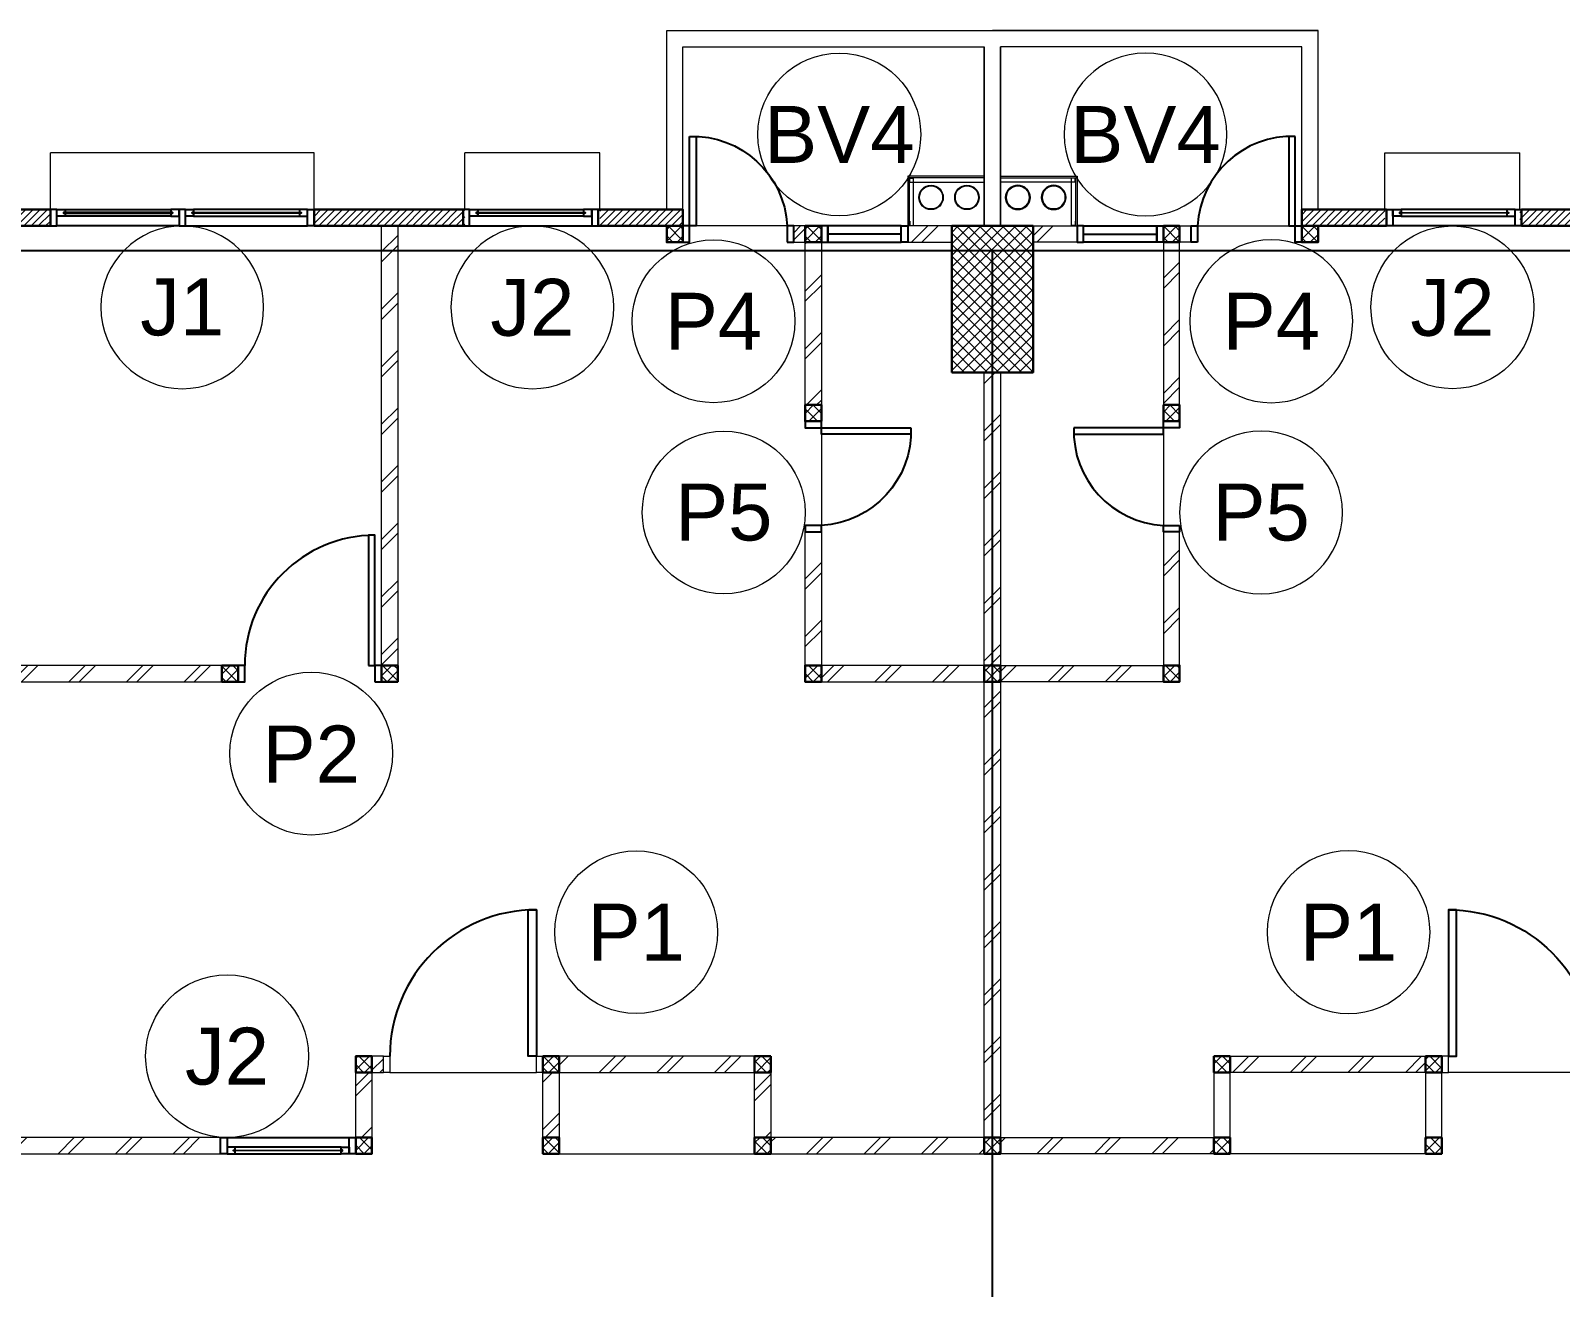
# Model space of a CAD drawing. Header units: millimetres. Extents: x -108 to 351, y -17 to 192.
# Drawn here: x 8.49 to 17.88, y 93.58 to 101.3 of the extents above; entities that cross this region are included whole.
import ezdxf
from ezdxf.enums import TextEntityAlignment as Align

# ---------------------------------------------------------------- set-up
doc = ezdxf.new("R2010")
doc.units = ezdxf.units.MM
for name, color, linetype, lineweight in [('ars', 11, 'Continuous', 0), ('KACA', 151, 'Continuous', 5), ('KOL', 1, 'Continuous', 30), ('KOLOM', 4, 'Continuous', 9), ('lan', 7, 'Continuous', 15), ('NOT', 7, 'Continuous', 20), ('tem', 5, 'Continuous', 20)]:
    doc.layers.add(name, color=color, linetype=linetype, lineweight=lineweight)
doc.layers.add('as', color=1, linetype='Continuous', plot=False)
doc.layers.add('Kusen', color=30, linetype='Continuous')
doc.styles.add('S', font='simplex', dxfattribs={"width": 0.75})
doc.styles.get("Standard").update_dxf_attribs({"font": 'arial.ttf'})
pattern_1 = [(225, (-479.478732, 382.829584), (0.0220970869, -0.0220970869), [])]
pattern_2 = [(45, (6.2, 0.375), (-0.1767767, 0.1767767), []), (45, (6.2625, 0.375), (-0.1767767, 0.1767767), [])]
pattern_3 = [(45, (6.19984, 0.375), (-0.1767767, 0.1767767), []), (45, (6.26234, 0.375), (-0.1767767, 0.1767767), [])]
pattern_4 = [(45, (6.19984, 0.375), (-0.1767767, 0.1767767), []), (45, (6.26234, 0.375), (-0.1767767, 0.1767767), [])]
pattern_5 = [(45, (6.2, 0.37064), (-0.1767767, 0.1767767), []), (45, (6.2625, 0.37064), (-0.1767767, 0.1767767), [])]
pattern_6 = [(45, (6.19616, 0.37064), (-0.1767767, 0.1767767), []), (45, (6.25866, 0.37064), (-0.1767767, 0.1767767), [])]

# ---------------------------------------------------------------- blocks, each defined once
blk = doc.blocks.new("k2'")
at = {"layer": 'ars'}
h = blk.add_hatch(dxfattribs=at)
h.set_pattern_fill('_USER', color=256, scale=0.05, angle=45, double=1, pattern_type=0)
h.set_pattern_definition([(45, (0, -4.95), (-0.03535534, 0.03535534), []), (135, (0, -4.95), (-0.03535534, -0.03535534), [])])
h.paths.add_polyline_path([(-0.25, -0.45), (0.25, -0.45), (0.25, 0.45), (-0.25, 0.45)])
at = {"layer": 'KOL'}
blk.add_lwpolyline([(-0.25, -0.45), (0.25, -0.45), (0.25, 0.45), (-0.25, 0.45)], close=True, dxfattribs=at)
blk = doc.blocks.new('T. J1')
at = {"layer": 'Kusen'}
for p, q in [((-0.7188, 0.1), (-0.0688, 0.1)), ((0.7212, 0.1), (0.0712, 0.1)), ((-0.0188, 0), (-0.7688, 0)), ((-0.0688, 0.06), (-0.7188, 0.06)), ((0.0212, 0), (0.7712, 0)), ((0.0712, 0.06), (0.7212, 0.06))]:
    blk.add_line(p, q, dxfattribs=at)
for points in [[(-0.8088, 0), (-0.7688, 0), (-0.7688, 0.1), (-0.8088, 0.1)], [(-0.0188, 0), (0.0212, 0), (0.0212, 0.1), (-0.0188, 0.1)], [(0.8112, 0), (0.7712, 0), (0.7712, 0.1), (0.8112, 0.1)]]:
    blk.add_lwpolyline(points, close=True, dxfattribs=at)
for points in [[(-0.7188, 0.0775), (-0.7188, 0.06), (-0.7688, 0.06), (-0.7688, 0.1), (-0.7188, 0.1), (-0.7188, 0.0825), (-0.7288, 0.0825), (-0.7288, 0.0775), (-0.7188, 0.0775)], [(-0.0688, 0.0775), (-0.0688, 0.06), (-0.0188, 0.06), (-0.0188, 0.1), (-0.0688, 0.1), (-0.0688, 0.0825), (-0.0588, 0.0825), (-0.0588, 0.0775), (-0.0688, 0.0775)], [(0.0712, 0.0775), (0.0712, 0.06), (0.0212, 0.06), (0.0212, 0.1), (0.0712, 0.1), (0.0712, 0.0825), (0.0612, 0.0825), (0.0612, 0.0775), (0.0712, 0.0775)], [(0.7212, 0.0775), (0.7212, 0.06), (0.7712, 0.06), (0.7712, 0.1), (0.7212, 0.1), (0.7212, 0.0825), (0.7312, 0.0825), (0.7312, 0.0775), (0.7212, 0.0775)]]:
    blk.add_lwpolyline(points, dxfattribs=at)
at = {"layer": 'Kusen', "color": 141}
for points in [[(-0.7288, 0.0775), (-0.0588, 0.0775), (-0.0588, 0.0825), (-0.7288, 0.0825)], [(0.7312, 0.0775), (0.0612, 0.0775), (0.0612, 0.0825), (0.7312, 0.0825)]]:
    blk.add_lwpolyline(points, close=True, dxfattribs=at)
blk = doc.blocks.new('T. J2')
at = {"layer": 'KACA', "color": 141}
blk.add_lwpolyline([(-0.3792, 0.0775), (0.2908, 0.0775), (0.2908, 0.0825), (-0.3792, 0.0825)], close=True, dxfattribs=at)
at = {"layer": 'Kusen'}
for p, q in [((-0.3692, 0.1), (0.2808, 0.1)), ((-0.4192, 0), (0.3308, 0)), ((0.2808, 0.06), (-0.3692, 0.06))]:
    blk.add_line(p, q, dxfattribs=at)
for points in [[(-0.4592, 0), (-0.4192, 0), (-0.4192, 0.1), (-0.4592, 0.1)], [(0.3308, 0), (0.3708, 0), (0.3708, 0.1), (0.3308, 0.1)]]:
    blk.add_lwpolyline(points, close=True, dxfattribs=at)
for points in [[(-0.3692, 0.0775), (-0.3692, 0.06), (-0.4192, 0.06), (-0.4192, 0.1), (-0.3692, 0.1), (-0.3692, 0.0825), (-0.3792, 0.0825), (-0.3792, 0.0775), (-0.3692, 0.0775)], [(0.2808, 0.0775), (0.2808, 0.06), (0.3308, 0.06), (0.3308, 0.1), (0.2808, 0.1), (0.2808, 0.0825), (0.2908, 0.0825), (0.2908, 0.0775), (0.2808, 0.0775)]]:
    blk.add_lwpolyline(points, dxfattribs=at)
blk = doc.blocks.new('P.80')
at = {"layer": 'Kusen'}
for points in [[(-69.8094, -74.8368), (-69.7694, -74.8368), (-69.7694, -74.0368), (-69.8094, -74.0368)], [(-70.6094, -74.9368), (-70.5694, -74.9368), (-70.5694, -74.8368), (-70.6094, -74.8368)], [(-69.7694, -74.9368), (-69.7294, -74.9368), (-69.7294, -74.8368), (-69.7694, -74.8368)]]:
    blk.add_lwpolyline(points, close=True, dxfattribs=at)
blk.add_arc((-69.7694, -74.8368), 0.8, 90, 180, dxfattribs=at)
blk = doc.blocks.new('K 10.10')
at = {"layer": 'ars'}
h = blk.add_hatch(dxfattribs=at)
h.set_pattern_fill('_USER', color=256, scale=0.05, angle=45, double=1, pattern_type=0)
h.set_pattern_definition([(45, (0, 0), (-0.035355339, 0.035355339), []), (135, (0, 0), (-0.035355339, -0.035355339), [])])
h.paths.add_polyline_path([(1560.5383, 1380.4069), (1560.6383, 1380.4069), (1560.6383, 1380.5069), (1560.5383, 1380.5069)])
at = {"layer": 'KOL'}
blk.add_lwpolyline([(1560.5383, 1380.4069), (1560.6383, 1380.4069), (1560.6383, 1380.5069), (1560.5383, 1380.5069)], close=True, dxfattribs=at)
blk = doc.blocks.new('P-90')
at = {"layer": 'Kusen'}
blk.add_lwpolyline([(374.6908, -21.5979), (374.7408, -21.5979), (374.7408, -22.4979), (374.6908, -22.4979)], close=True, dxfattribs=at)
at = {"layer": 'Kusen', "lineweight": 9}
for points in [[(373.8008, -22.4979), (373.8408, -22.4979), (373.8408, -22.5979), (373.8008, -22.5979)], [(374.7408, -22.4979), (374.7808, -22.4979), (374.7808, -22.5979), (374.7408, -22.5979)]]:
    blk.add_lwpolyline(points, close=True, dxfattribs=at)
at = {"layer": 'Kusen'}
blk.add_arc((374.7408, -22.4979), 0.9, 90, 180, dxfattribs=at)
blk = doc.blocks.new('P.60')
at = {"layer": 'Kusen'}
for points in [[(1472.8348, 997.5354), (1472.8748, 997.5354), (1472.8748, 997.4354), (1472.8348, 997.4354)], [(1473.4748, 997.5354), (1473.5148, 997.5354), (1473.5148, 997.4354), (1473.4748, 997.4354)], [(1472.8748, 996.8854), (1472.9148, 996.8854), (1472.9148, 997.4354), (1472.8748, 997.4354)]]:
    blk.add_lwpolyline(points, close=True, dxfattribs=at)
blk.add_arc((1472.8948, 997.4658), 0.5808, 268.02661, 356.99428, dxfattribs=at)
blk = doc.blocks.new('BV')
at = {"layer": 'Kusen'}
for points in [[(-0.225, 0.1), (-0.265, 0.1), (-0.265, 0), (-0.225, 0)], [(-0.225, 0.1), (-0.265, 0.1), (-0.265, 0), (-0.225, 0)], [(0.225, 0.1), (-0.225, 0.1), (-0.225, 0), (0.225, 0)], [(0.225, 0.1), (0.265, 0.1), (0.265, 0), (0.225, 0)]]:
    blk.add_lwpolyline(points, close=True, dxfattribs=at)
at = {"layer": 'Kusen', "color": 141}
blk.add_lwpolyline([(0.225, 0.05), (-0.225, 0.05)], dxfattribs=at)
blk = doc.blocks.new('2-typikal-1a')
at = {"layer": 'ars'}
for points in [[(6.15, 0.4554), (5.68, 0.4554), (5.68, 0.15)], [(6.15, 0.4446), (5.6897, 0.4446), (5.6897, 0.15)], [(5.7151, 0.4446), (5.6897, 0.4446), (5.6897, 0.4191), (5.6921, 0.4191), (5.6921, 0.4433), (5.7151, 0.4433), (5.7151, 0.4446)], [(5.6897, 0.4191), (6.15, 0.4191)], [(5.7151, 0.1524), (5.7151, 0.4433)], [(5.7151, 0.15), (5.6897, 0.15), (5.6897, 0.1794), (5.6921, 0.1794), (5.6921, 0.1524), (5.7151, 0.1524), (5.7151, 0.15)]]:
    blk.add_lwpolyline(points, dxfattribs=at)
for centre, radius in [((5.8235, 0.325), 0.075), ((5.8235, 0.325), 0.071), ((6.0435, 0.325), 0.075), ((6.0435, 0.325), 0.071)]:
    blk.add_circle(centre, radius, dxfattribs=at)
at = {"layer": 'KOL'}
for points in [[(2.035, 0.15), (2.95, 0.15), (2.95, 0.25), (2.035, 0.25)], [(3.78, 0.15), (4.3, 0.15), (4.3, 0.25), (3.78, 0.25)]]:
    blk.add_lwpolyline(points, close=True, dxfattribs=at)
at = {"layer": 'lan'}
for p, q in [((4.2, 0.25), (4.2, 1.35)), ((4.2, 1.35), (6.2, 1.35)), ((4.3, 0.25), (4.3, 1.25)), ((4.3, 1.25), (6.15, 1.25)), ((6.15, 1.25), (6.15, 0.15)), ((4.94, 0.15), (4.38, 0.15)), ((5.15, -1.13), (5.15, -1.69)), ((2.5, -5.0505), (3.4, -5.0505)), ((3.5438, -5.55), (4.744, -5.55))]:
    blk.add_line(p, q, dxfattribs=at)
at = {"layer": 'tem', "ltscale": 2}
blk.add_lwpolyline([(2.5487, -2.55), (2.4487, -2.55), (2.4487, 0.15), (2.5487, 0.15)], close=True, dxfattribs=at)
at = {"layer": 'tem'}
for points in [[(4.98, 0.05), (5.05, 0.05), (5.05, 0.15), (4.98, 0.15)], [(5.68, 0.05), (5.95, 0.05), (5.95, 0.15), (5.68, 0.15)], [(5.05, -0.95), (5.05, 0.05), (5.15, 0.05), (5.15, -0.95)], [(5.05, -2.55), (5.05, -1.73), (5.15, -1.73), (5.15, -2.55)], [(0.05, -2.65), (1.4687, -2.65), (1.4687, -2.55), (0.05, -2.55)], [(5.15, -2.65), (6.15, -2.65), (6.15, -2.55), (5.15, -2.55)], [(2.39, -5.0505), (2.46, -5.0505), (2.46, -4.9505), (2.39, -4.9505)], [(3.54, -5.0505), (4.74, -5.0505), (4.74, -4.9505), (3.54, -4.9505)], [(2.29, -5.45), (2.29, -5.0505), (2.39, -5.0505), (2.39, -5.45)], [(3.44, -5.45), (3.44, -5.0505), (3.54, -5.0505), (3.54, -5.45)], [(4.74, -5.45), (4.74, -5.0505), (4.84, -5.0505), (4.84, -5.45)], [(0.05, -5.55), (1.46, -5.55), (1.46, -5.45), (0.05, -5.45)], [(4.84, -5.55), (6.15, -5.55), (6.15, -5.45), (4.84, -5.45)]]:
    blk.add_lwpolyline(points, close=True, dxfattribs=at)
blk.add_blockref('BV', (5.415, 0.05))
at = {"layer": 'KOLOM', "extrusion": (0, 0, -1), "xscale": -1, "zscale": -1, "rotation": 180}
for p in [(-1564.8383, 1380.5569), (-1565.6883, 1380.5569), (-1565.6883, 1379.4569), (-1562.107, 1377.8569), (-1563.087, 1377.8569), (-1565.6883, 1377.8569), (-1562.9283, 1375.4564), (-1564.0783, 1375.4564), (-1565.3783, 1375.4564), (-1562.9283, 1374.9569), (-1564.0783, 1374.9569), (-1565.3783, 1374.9569)]:
    blk.add_blockref('K 10.10', p, dxfattribs=at)
at = {"layer": 'Kusen', "xscale": -1}
for name, p, rotation in [('P.60', (-1468.5348, 997.5854), 180), ('P.60', (1002.5854, 1471.7848), 90), ('T. J2', (1.9192, -5.45), 180)]:
    blk.add_blockref(name, p, dxfattribs=dict(at, rotation=rotation))
at = {"layer": 'Kusen'}
for name, p in [('T. J1', (1.2239, 0.15)), ('T. J2', (3.4092, 0.15)), ('P.80', (72.178, 72.2868)), ('P-90', (-371.3408, 17.5474))]:
    blk.add_blockref(name, p, dxfattribs=at)
blk = doc.blocks.new('LANTAI-2')
at = {"layer": 'ars'}
h = blk.add_hatch(dxfattribs=at)
h.set_pattern_fill('ANSI31', color=256, scale=0.25, angle=180, style=0)
h.set_pattern_definition(pattern_1)
h.paths.add_polyline_path([(5.95, 13.25), (6.615, 13.25), (6.615, 13.35), (5.95, 13.35)])
h = blk.add_hatch(dxfattribs=at)
h.set_pattern_fill('ANSI31', color=256, scale=0.25, angle=180, style=0)
h.set_pattern_definition(pattern_1)
h.paths.add_polyline_path([(8.235, 13.25), (9.16, 13.25), (9.16, 13.35), (8.235, 13.35)])
h = blk.add_hatch(dxfattribs=at)
h.set_pattern_fill('ANSI31', color=256, scale=0.25, angle=180, style=0)
h.set_pattern_definition(pattern_1)
h.paths.add_polyline_path([(9.99, 13.25), (10.5, 13.25), (10.5, 13.35), (9.99, 13.35)])
h = blk.add_hatch(dxfattribs=at)
h.set_pattern_fill('ANSI31', color=256, scale=0.25, angle=180, style=0)
h.set_pattern_definition(pattern_1)
h.paths.add_polyline_path([(14.81, 13.25), (14.3, 13.25), (14.3, 13.35), (14.81, 13.35)])
h = blk.add_hatch(dxfattribs=at)
h.set_pattern_fill('ANSI31', color=256, scale=0.25, angle=180, style=0)
h.set_pattern_definition(pattern_1)
h.paths.add_polyline_path([(16.565, 13.25), (15.64, 13.25), (15.64, 13.35), (16.565, 13.35)])
h = blk.add_hatch(dxfattribs=at)
h.set_pattern_fill('TEMBOK', color=256, scale=0.25)
h.set_pattern_definition([(45, (8.69865, 1.475), (-0.1767767, 0.1767767), []), (45, (8.76115, 1.475), (-0.1767767, 0.1767767), [])])
h.paths.add_polyline_path([(8.7486, 10.55), (8.6486, 10.55), (8.6486, 13.25), (8.7486, 13.25)])
h = blk.add_hatch(dxfattribs=at)
h.set_pattern_fill('ANSI32', color=256, scale=0.25, angle=180, style=0, double=1)
h.set_pattern_definition([(225, (11.17673, 55.45464), (0.06629126, -0.06629126), []), (225, (11.13254, 55.45464), (0.06629126, -0.06629126), [])])
h.paths.add_polyline_path([(11.18, 13.15), (11.25, 13.15), (11.25, 13.25), (11.18, 13.25)])
h = blk.add_hatch(dxfattribs=at)
h.set_pattern_fill('TEMBOK', color=256, scale=0.25)
h.set_pattern_definition(pattern_2)
h.paths.add_polyline_path([(11.88, 13.15), (12.15, 13.15), (12.15, 13.25), (11.88, 13.25)])
h = blk.add_hatch(dxfattribs=at)
h.set_pattern_fill('TEMBOK', color=256, scale=0.25)
h.set_pattern_definition(pattern_2)
h.paths.add_polyline_path([(12.92, 13.15), (12.65, 13.15), (12.65, 13.25), (12.92, 13.25)])
h = blk.add_hatch(dxfattribs=at)
h.set_pattern_fill('TEMBOK', color=256, scale=0.25)
h.set_pattern_definition(pattern_4)
h.paths.add_polyline_path([(11.25, 12.15), (11.25, 13.15), (11.35, 13.15), (11.35, 12.15)])
h = blk.add_hatch(dxfattribs=at)
h.set_pattern_fill('TEMBOK', color=256, scale=0.25)
h.set_pattern_definition(pattern_4)
h.paths.add_polyline_path([(13.55, 12.15), (13.55, 13.15), (13.45, 13.15), (13.45, 12.15)])
h = blk.add_hatch(dxfattribs=at)
h.set_pattern_fill('TEMBOK', color=256, scale=0.25)
h.set_pattern_definition([(45, (12.4, 0.375), (-0.1767767, 0.1767767), []), (45, (12.4625, 0.375), (-0.1767767, 0.1767767), [])])
h.paths.add_polyline_path([(12.45, 10.55), (12.35, 10.55), (12.35, 12.35), (12.45, 12.35)])
h = blk.add_hatch(dxfattribs=at)
h.set_pattern_fill('TEMBOK', color=256, scale=0.25)
h.set_pattern_definition(pattern_3)
h.paths.add_polyline_path([(11.25, 10.55), (11.25, 11.37), (11.35, 11.37), (11.35, 10.55)])
h = blk.add_hatch(dxfattribs=at)
h.set_pattern_fill('TEMBOK', color=256, scale=0.25)
h.set_pattern_definition(pattern_3)
h.paths.add_polyline_path([(13.55, 10.55), (13.55, 11.37), (13.45, 11.37), (13.45, 10.55)])
h = blk.add_hatch(dxfattribs=at)
h.set_pattern_fill('TEMBOK', color=256, scale=0.25)
h.set_pattern_definition(pattern_2)
h.paths.add_polyline_path([(6.25, 10.45), (7.6687, 10.45), (7.6687, 10.55), (6.25, 10.55)])
h = blk.add_hatch(dxfattribs=at)
h.set_pattern_fill('TEMBOK', color=256, scale=0.25)
h.set_pattern_definition(pattern_2)
h.paths.add_polyline_path([(11.35, 10.45), (12.35, 10.45), (12.35, 10.55), (11.35, 10.55)])
h = blk.add_hatch(dxfattribs=at)
h.set_pattern_fill('TEMBOK', color=256, scale=0.25)
h.set_pattern_definition(pattern_2)
h.paths.add_polyline_path([(13.45, 10.45), (12.45, 10.45), (12.45, 10.55), (13.45, 10.55)])
h = blk.add_hatch(dxfattribs=at)
h.set_pattern_fill('TEMBOK', color=256, scale=0.25)
h.set_pattern_definition([(45, (12.4, -1.325), (-0.1767767, 0.1767767), []), (45, (12.4625, -1.325), (-0.1767767, 0.1767767), [])])
h.paths.add_polyline_path([(12.45, 7.65), (12.35, 7.65), (12.35, 10.45), (12.45, 10.45)])
h = blk.add_hatch(dxfattribs=at)
h.set_pattern_fill('TEMBOK', color=256, scale=0.25)
h.set_pattern_definition(pattern_5)
h.paths.add_polyline_path([(8.59, 8.0495), (8.66, 8.0495), (8.66, 8.1495), (8.59, 8.1495)])
h = blk.add_hatch(dxfattribs=at)
h.set_pattern_fill('TEMBOK', color=256, scale=0.25)
h.set_pattern_definition(pattern_6)
h.paths.add_polyline_path([(9.74, 8.0495), (10.94, 8.0495), (10.94, 8.1495), (9.74, 8.1495)])
h = blk.add_hatch(dxfattribs=at)
h.set_pattern_fill('TEMBOK', color=256, scale=0.25)
h.set_pattern_definition(pattern_6)
h.paths.add_polyline_path([(15.06, 8.0495), (13.86, 8.0495), (13.86, 8.1495), (15.06, 8.1495)])
h = blk.add_hatch(dxfattribs=at)
h.set_pattern_fill('TEMBOK', color=256, scale=0.25)
h.set_pattern_definition([(45, (6.19616, 0.37064), (-0.176777, 0.176777), []), (45, (6.25866, 0.37064), (-0.176777, 0.176777), [])])
h.paths.add_polyline_path([(8.49, 7.65), (8.49, 8.0495), (8.59, 8.0495), (8.59, 7.65)])
h = blk.add_hatch(dxfattribs=at)
h.set_pattern_fill('TEMBOK', color=256, scale=0.25)
h.set_pattern_definition(pattern_5)
h.paths.add_polyline_path([(9.64, 7.65), (9.64, 8.0495), (9.74, 8.0495), (9.74, 7.65)])
h = blk.add_hatch(dxfattribs=at)
h.set_pattern_fill('TEMBOK', color=256, scale=0.25)
h.set_pattern_definition(pattern_5)
h.paths.add_polyline_path([(10.94, 7.65), (10.94, 8.0495), (11.04, 8.0495), (11.04, 7.65)])
h = blk.add_hatch(dxfattribs=at)
h.set_pattern_fill('TEMBOK', color=256, scale=0.25)
h.set_pattern_definition(pattern_5)
h.paths.add_polyline_path([(6.25, 7.55), (7.66, 7.55), (7.66, 7.65), (6.25, 7.65)])
h = blk.add_hatch(dxfattribs=at)
h.set_pattern_fill('TEMBOK', color=256, scale=0.25)
h.set_pattern_definition(pattern_5)
h.paths.add_polyline_path([(11.04, 7.55), (12.35, 7.55), (12.35, 7.65), (11.04, 7.65)])
h = blk.add_hatch(dxfattribs=at)
h.set_pattern_fill('TEMBOK', color=256, scale=0.25)
h.set_pattern_definition(pattern_5)
h.paths.add_polyline_path([(13.76, 7.55), (12.45, 7.55), (12.45, 7.65), (13.76, 7.65)])
for points in [[(12.35, 13.5554), (11.88, 13.5554), (11.88, 13.25)], [(12.35, 13.5446), (11.8897, 13.5446), (11.8897, 13.25)], [(11.9151, 13.5446), (11.8897, 13.5446), (11.8897, 13.5191), (11.8921, 13.5191), (11.8921, 13.5433), (11.9151, 13.5433), (11.9151, 13.5446)], [(11.9151, 13.2524), (11.9151, 13.5433)], [(12.45, 13.5554), (12.92, 13.5554), (12.92, 13.25)], [(12.45, 13.5446), (12.9103, 13.5446), (12.9103, 13.25)], [(12.8849, 13.5446), (12.9103, 13.5446), (12.9103, 13.5191), (12.9079, 13.5191), (12.9079, 13.5433), (12.8849, 13.5433), (12.8849, 13.5446)], [(12.8849, 13.2524), (12.8849, 13.5433)], [(11.8897, 13.5191), (12.35, 13.5191)], [(12.9103, 13.5191), (12.45, 13.5191)], [(11.9151, 13.25), (11.8897, 13.25), (11.8897, 13.2794), (11.8921, 13.2794), (11.8921, 13.2524), (11.9151, 13.2524), (11.9151, 13.25)], [(12.8849, 13.25), (12.9103, 13.25), (12.9103, 13.2794), (12.9079, 13.2794), (12.9079, 13.2524), (12.8849, 13.2524), (12.8849, 13.25)]]:
    blk.add_lwpolyline(points, dxfattribs=at)
for centre, radius in [((12.0235, 13.425), 0.075), ((12.0235, 13.425), 0.071), ((12.2435, 13.425), 0.075), ((12.2435, 13.425), 0.071), ((12.5565, 13.425), 0.075), ((12.5565, 13.425), 0.071), ((12.7765, 13.425), 0.075), ((12.7765, 13.425), 0.071)]:
    blk.add_circle(centre, radius, dxfattribs=at)
at = {"layer": 'as'}
for p, q in [((0, 13.1), (74.4, 13.1)), ((12.4, 0), (12.4, 13.1))]:
    blk.add_line(p, q, dxfattribs=at)
at = {"layer": 'KOL'}
blk.add_lwpolyline([(5.95, 13.25), (6.615, 13.25), (6.615, 13.35), (5.95, 13.35)], close=True, dxfattribs=at)
at = {"layer": 'lan'}
for p, q in [((10.4, 13.35), (10.4, 14.45)), ((10.4, 14.45), (14.4, 14.45)), ((14.4, 13.35), (14.4, 14.45)), ((10.5, 13.35), (10.5, 14.35)), ((10.5, 14.35), (12.35, 14.35)), ((12.35, 13.25), (12.35, 14.35)), ((12.45, 13.25), (12.45, 14.35)), ((14.3, 14.35), (12.45, 14.35)), ((14.3, 13.35), (14.3, 14.35)), ((8.235, 13.7), (6.615, 13.7)), ((6.615, 13.35), (6.615, 13.7)), ((8.235, 13.35), (8.235, 13.7)), ((9.99, 13.7), (9.16, 13.7)), ((9.16, 13.35), (9.16, 13.7)), ((9.99, 13.35), (9.99, 13.7)), ((14.81, 13.35), (14.81, 13.7)), ((14.81, 13.7), (15.64, 13.7)), ((15.64, 13.35), (15.64, 13.7))]:
    blk.add_line(p, q, dxfattribs=at)
at = {"layer": 'tem', "ltscale": 2}
for points in [[(12.45, 10.55), (12.35, 10.55), (12.35, 12.35), (12.45, 12.35)], [(12.45, 7.65), (12.35, 7.65), (12.35, 10.45), (12.45, 10.45)]]:
    blk.add_lwpolyline(points, close=True, dxfattribs=at)
at = {"layer": 'KOL'}
blk.add_blockref("k2'", (12.4, 12.8), dxfattribs=at)
at = {"layer": 'KOLOM', "rotation": 180}
for p in [(1572.9883, 1390.9569), (1572.9883, 1388.0569)]:
    blk.add_blockref('K 10.10', p, dxfattribs=at)
at = {"layer": 'lan'}
blk.add_blockref('2-typikal-1a', (6.2, 13.1), dxfattribs=at)
at = {"layer": 'lan', "xscale": -1}
blk.add_blockref('2-typikal-1a', (18.6, 13.1), dxfattribs=at)
blk = doc.blocks.new('NAV')
blk.add_circle((0, -0.4), 0.4)
at = {"style": 'S', "width": 0.75, "flags": 4}
blk.add_attdef('AV', text='', height=0.3, dxfattribs=at).set_placement((0, -0.4), align=Align.MIDDLE)

msp = doc.modelspace()

# ---------------------------------------------------------------- block references
at = {"layer": 'lan'}
msp.add_blockref('LANTAI-2', (1.99422, 86.84737), dxfattribs=at)
at = {"layer": 'NOT'}
ref = msp.add_blockref('NAV', (13.45407, 100.15952), dxfattribs=dict(at, xscale=1.25, yscale=1.25, zscale=1.25, rotation=180))
ref.add_attrib('AV', 'BV4', dxfattribs={"layer": '0', "height": 0.35, "flags": 4}).set_placement((13.45407, 100.65952), align=Align.MIDDLE)
ref = msp.add_blockref('NAV', (15.33436, 100.15952), dxfattribs=dict(at, xscale=-1.25, yscale=1.25, zscale=1.25, rotation=180))
ref.add_attrib('AV', 'BV4', dxfattribs={"layer": '0', "height": 0.35, "flags": 4}).set_placement((15.33436, 100.65952), align=Align.MIDDLE)
ref = msp.add_blockref('NAV', (9.41922, 100.09737), dxfattribs=dict(at, xscale=-1.25, yscale=1.25, zscale=1.25))
ref.add_attrib('AV', 'J1', dxfattribs={"layer": '0', "height": 0.35, "flags": 4}).set_placement((9.41922, 99.59737), align=Align.MIDDLE)
ref = msp.add_blockref('NAV', (11.56922, 100.09737), dxfattribs=dict(at, xscale=-1.25, yscale=1.25, zscale=1.25))
ref.add_attrib('AV', 'J2', dxfattribs={"layer": '0', "height": 0.35, "flags": 4}).set_placement((11.56922, 99.59737), align=Align.MIDDLE)
ref = msp.add_blockref('NAV', (17.21922, 100.09737), dxfattribs=dict(at, xscale=1.25, yscale=1.25, zscale=1.25))
ref.add_attrib('AV', 'J2', dxfattribs={"layer": '0', "height": 0.35, "flags": 4}).set_placement((17.21922, 99.59737), align=Align.MIDDLE)
ref = msp.add_blockref('NAV', (12.68148, 99.01151), dxfattribs=dict(at, xscale=1.25, yscale=1.25, zscale=1.25, rotation=180))
ref.add_attrib('AV', 'P4', dxfattribs={"layer": '0', "height": 0.35, "flags": 4}).set_placement((12.68148, 99.51151), align=Align.MIDDLE)
ref = msp.add_blockref('NAV', (16.10696, 99.01151), dxfattribs=dict(at, xscale=-1.25, yscale=1.25, zscale=1.25, rotation=180))
ref.add_attrib('AV', 'P4', dxfattribs={"layer": '0', "height": 0.35, "flags": 4}).set_placement((16.10696, 99.51151), align=Align.MIDDLE)
ref = msp.add_blockref('NAV', (12.74422, 97.83737), dxfattribs=dict(at, xscale=1.25, yscale=1.25, zscale=1.25, rotation=180))
ref.add_attrib('AV', 'P5', dxfattribs={"layer": '0', "height": 0.35, "flags": 4}).set_placement((12.74422, 98.33737), align=Align.MIDDLE)
ref = msp.add_blockref('NAV', (16.04422, 97.83737), dxfattribs=dict(at, xscale=-1.25, yscale=1.25, zscale=1.25, rotation=180))
ref.add_attrib('AV', 'P5', dxfattribs={"layer": '0', "height": 0.35, "flags": 4}).set_placement((16.04422, 98.33737), align=Align.MIDDLE)
ref = msp.add_blockref('NAV', (10.21115, 96.35564), dxfattribs=dict(at, xscale=1.25, yscale=1.25, zscale=1.25, rotation=180))
ref.add_attrib('AV', 'P2', dxfattribs={"layer": '0', "height": 0.35, "flags": 4}).set_placement((10.21115, 96.85564), align=Align.MIDDLE)
ref = msp.add_blockref('NAV', (12.20678, 95.25883), dxfattribs=dict(at, xscale=1.25, yscale=1.25, zscale=1.25, rotation=180))
ref.add_attrib('AV', 'P1', dxfattribs={"layer": '0', "height": 0.35, "flags": 4}).set_placement((12.20678, 95.75883), align=Align.MIDDLE)
ref = msp.add_blockref('NAV', (16.58166, 95.25883), dxfattribs=dict(at, xscale=-1.25, yscale=1.25, zscale=1.25, rotation=180))
ref.add_attrib('AV', 'P1', dxfattribs={"layer": '0', "height": 0.35, "flags": 4}).set_placement((16.58166, 95.75883), align=Align.MIDDLE)
ref = msp.add_blockref('NAV', (9.69422, 94.49737), dxfattribs=dict(at, xscale=1.25, yscale=1.25, zscale=1.25, rotation=180))
ref.add_attrib('AV', 'J2', dxfattribs={"layer": '0', "height": 0.35, "flags": 4}).set_placement((9.69422, 94.99737), align=Align.MIDDLE)

doc.saveas('drawing.dxf')
